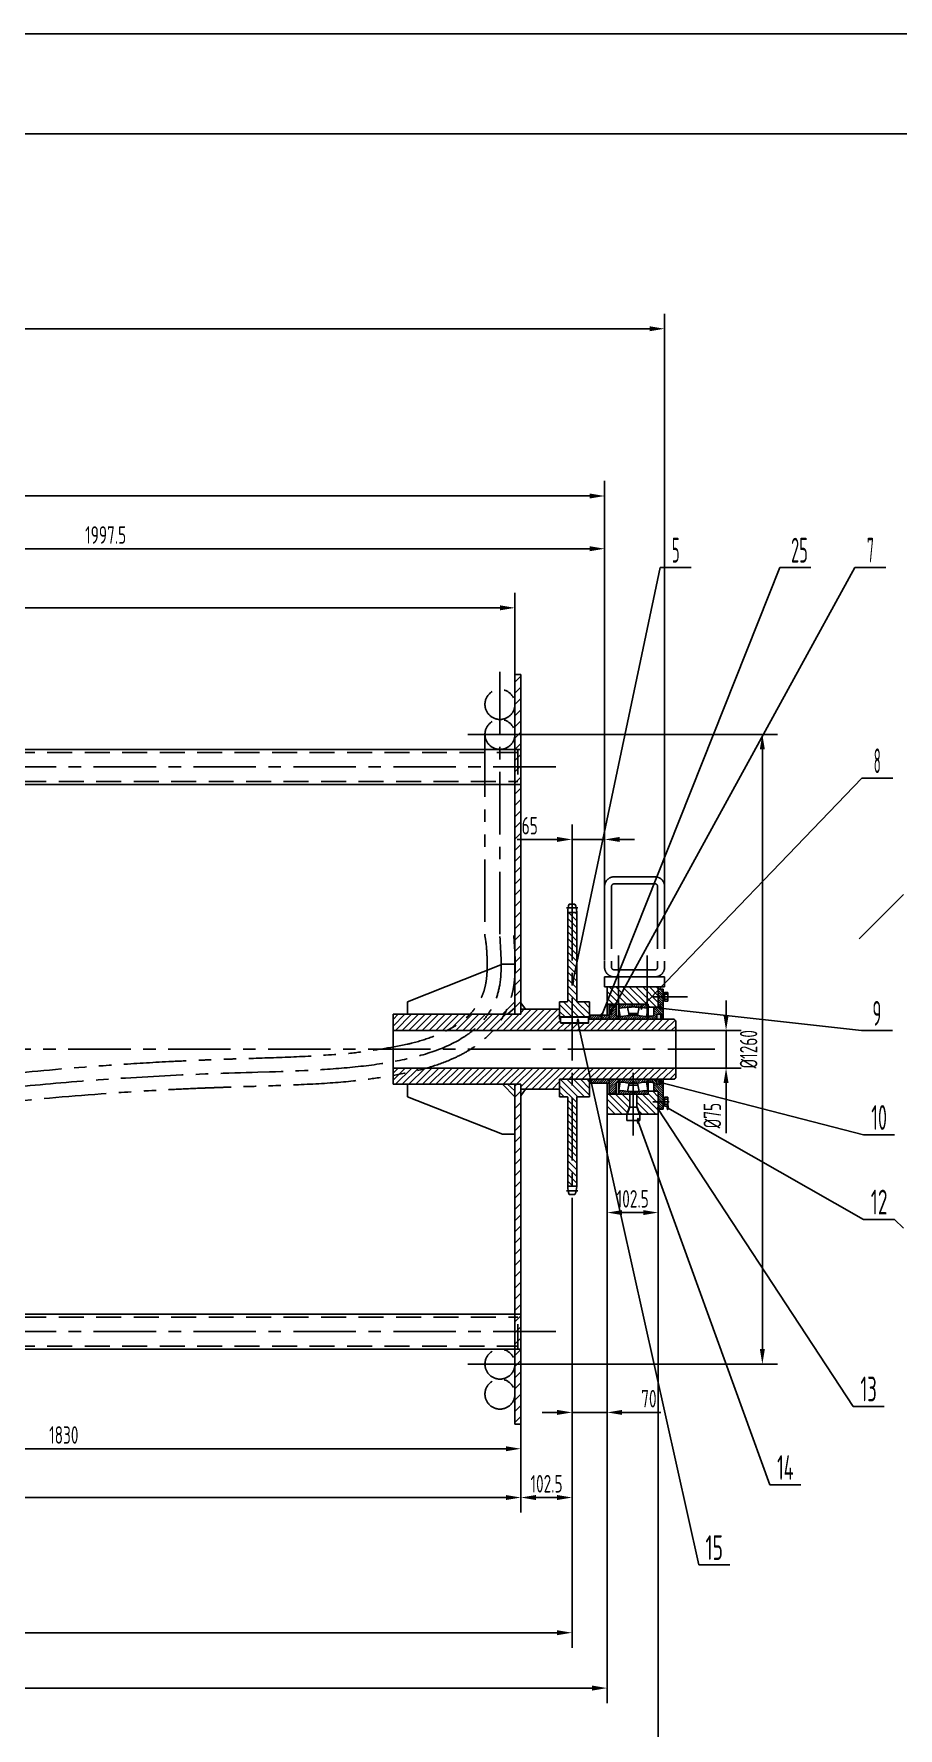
# Model space of a CAD drawing. Header units: millimetres. Extents: x 0 to 8410, y -1 to 5940.
# Drawn here: x 4812 to 6542, y 2550 to 5940 of the extents above; entities that cross this region are included whole.
import ezdxf
from ezdxf.enums import TextEntityAlignment as Align

# ---------------------------------------------------------------- set-up
doc = ezdxf.new("R2010")
doc.units = ezdxf.units.MM
doc.header["$LTSCALE"] = 100
for name, pattern in [('F', [0.75, 0.5, -0.25]), ('G', [2, 1.25, -0.25, 0.25, -0.25]), ('K', [2.5, 1.25, -0.25, 0.25, -0.25, 0.25, -0.25])]:
    doc.linetypes.add(name, pattern=pattern)
for name, color, linetype in [('01', 7, 'Continuous'), ('02', 1, 'Continuous'), ('04', 2, 'F'), ('05', 4, 'G'), ('07', 6, 'K'), ('08', 1, 'Continuous'), ('11', 3, 'Continuous'), ('L1GEA', 7, 'Continuous')]:
    doc.layers.add(name, color=color, linetype=linetype)
doc.styles.get("Standard").update_dxf_attribs({"font": 'isocp', "width": 0.707, "bigfont": 'intecad.shx'})
doc.dimstyles.new('INTE', dxfattribs={"dimscale": 10, "dimtxt": 3.5, "dimasz": 3, "dimexe": 3, "dimexo": 0, "dimgap": 1, "dimtad": 1, "dimdec": 1, "dimdsep": 46, "dimtxsty": 'Standard', "dimcen": 0, "dimclrd": 1, "dimclre": 1, "dimclrt": 3, "dimaunit": 1, "dimadec": 0, "dimazin": 0, "dimtfac": 1, "dimtdec": 1, "dimtmove": 0, "dimatfit": 0, "dimfxl": 3, "dimarcsym": 0})

# ---------------------------------------------------------------- blocks, each defined once
blk = doc.blocks.new('*D23')
at = {"layer": '08', "color": 1, "lineweight": -2}
for p, q in [((2126.6, 3158.4), (2126.6, 2981.5)), ((5786.6, 3158.4), (5786.6, 2981.5)), ((2156.6, 3011.5), (5756.6, 3011.5))]:
    blk.add_line(p, q, dxfattribs=at)
at = {"layer": '08', "color": 1}
for points in [[(2156.6, 3016.5), (2156.6, 3006.5), (2126.6, 3011.5)], [(5756.6, 3016.5), (5756.6, 3006.5), (5786.6, 3011.5)]]:
    blk.add_solid(points, dxfattribs=at)
at = {"layer": 'Defpoints', "color": 0}
for p in [(2126.6, 3158.4), (5786.6, 3158.4), (5786.6, 3011.5)]:
    blk.add_point(p, dxfattribs=at)
at = {"layer": '08', "color": 3, "insert": (3956.6, 3039), "char_height": 35, "attachment_point": 5}
blk.add_mtext('3660', dxfattribs=at)
blk = doc.blocks.new('*D35')
at = {"layer": '08', "color": 1, "lineweight": -2}
for p, q in [((3956.6, 3178.7), (3956.6, 3079.1)), ((3986.6, 3109.1), (5756.6, 3109.1)), ((5786.6, 3117.1), (5786.6, 3079.1))]:
    blk.add_line(p, q, dxfattribs=at)
at = {"layer": '08', "color": 1}
for points in [[(3986.6, 3114.1), (3986.6, 3104.1), (3956.6, 3109.1)], [(5756.6, 3114.1), (5756.6, 3104.1), (5786.6, 3109.1)]]:
    blk.add_solid(points, dxfattribs=at)
at = {"layer": 'Defpoints', "color": 0}
for p in [(3956.6, 3178.7), (5786.6, 3117.1), (5786.6, 3109.1)]:
    blk.add_point(p, dxfattribs=at)
at = {"layer": '08', "color": 3, "insert": (4871.6, 3136.6), "char_height": 35, "attachment_point": 5}
blk.add_mtext('1830', dxfattribs=at)
blk = doc.blocks.new('*D36')
at = {"layer": '08', "color": 1, "lineweight": -2}
for p, q in [((5889.1, 3579.8), (5889.1, 2711)), ((2077.7, 3228.1), (2077.7, 2711)), ((2107.7, 2741), (5859.1, 2741))]:
    blk.add_line(p, q, dxfattribs=at)
at = {"layer": '08', "color": 1}
for points in [[(2107.7, 2746), (2107.7, 2736), (2077.7, 2741)], [(5859.1, 2746), (5859.1, 2736), (5889.1, 2741)]]:
    blk.add_solid(points, dxfattribs=at)
at = {"layer": 'Defpoints', "color": 0}
for p in [(5889.1, 3579.8), (2077.7, 3228.1), (5889.1, 2741)]:
    blk.add_point(p, dxfattribs=at)
at = {"layer": '08', "color": 3, "insert": (3983.4, 2768.5), "char_height": 35, "attachment_point": 5}
blk.add_mtext('3811.5', dxfattribs=at)
blk = doc.blocks.new('*D37')
at = {"layer": '08', "color": 1, "lineweight": -2}
for p, q in [((5889.1, 3145.4), (5889.1, 2981.5)), ((5786.6, 3085.8), (5786.6, 2981.5)), ((5816.6, 3011.5), (5859.1, 3011.5))]:
    blk.add_line(p, q, dxfattribs=at)
at = {"layer": '08', "color": 1}
for points in [[(5816.6, 3016.5), (5816.6, 3006.5), (5786.6, 3011.5)], [(5859.1, 3016.5), (5859.1, 3006.5), (5889.1, 3011.5)]]:
    blk.add_solid(points, dxfattribs=at)
at = {"layer": 'Defpoints', "color": 0}
for p in [(5889.1, 3145.4), (5786.6, 3085.8), (5889.1, 3011.5)]:
    blk.add_point(p, dxfattribs=at)
at = {"layer": '08', "color": 3, "insert": (5837.9, 3039), "char_height": 35, "attachment_point": 5}
blk.add_mtext('102.5', dxfattribs=at)
blk = doc.blocks.new('*D38')
at = {"layer": '08', "color": 1, "lineweight": -2}
for p, q in [((5959.1, 3778.4), (5959.1, 3151.8)), ((5889.1, 3579.8), (5889.1, 3151.8)), ((5859.1, 3181.8), (5829.1, 3181.8)), ((5889.1, 3181.8), (5959.1, 3181.8)), ((5989.1, 3181.8), (6066.4, 3181.8))]:
    blk.add_line(p, q, dxfattribs=at)
at = {"layer": '08', "color": 1}
for points in [[(5859.1, 3186.8), (5859.1, 3176.8), (5889.1, 3181.8)], [(5989.1, 3186.8), (5989.1, 3176.8), (5959.1, 3181.8)]]:
    blk.add_solid(points, dxfattribs=at)
at = {"layer": 'Defpoints', "color": 0}
for p in [(5959.1, 3778.4), (5889.1, 3579.8), (5959.1, 3181.8)]:
    blk.add_point(p, dxfattribs=at)
at = {"layer": '08', "color": 3, "insert": (6042.8, 3209.3), "char_height": 35, "attachment_point": 5}
blk.add_mtext('70', dxfattribs=at)
blk = doc.blocks.new('*D39')
at = {"layer": '08', "color": 1, "lineweight": -2}
for p, q in [((1954.1, 3778.4), (1954.1, 2600.2)), ((5959.1, 3540.3), (5959.1, 2600.2)), ((5929.1, 2630.2), (1984.1, 2630.2))]:
    blk.add_line(p, q, dxfattribs=at)
at = {"layer": '08', "color": 1}
for points in [[(1984.1, 2635.2), (1984.1, 2625.2), (1954.1, 2630.2)], [(5929.1, 2635.2), (5929.1, 2625.2), (5959.1, 2630.2)]]:
    blk.add_solid(points, dxfattribs=at)
at = {"layer": 'Defpoints', "color": 0}
for p in [(1954.1, 3778.4), (5959.1, 3540.3), (1954.1, 2630.2)]:
    blk.add_point(p, dxfattribs=at)
at = {"layer": '08', "color": 3, "insert": (3956.6, 2657.7), "char_height": 35, "attachment_point": 5}
blk.add_mtext('4005', dxfattribs=at)
blk = doc.blocks.new('*D40')
at = {"layer": '08', "color": 1, "lineweight": -2}
for p, q in [((3956.6, 4685.7), (3956.6, 4939.9)), ((5954.1, 4222), (5954.1, 4939.9)), ((5924.1, 4909.9), (3986.6, 4909.9))]:
    blk.add_line(p, q, dxfattribs=at)
at = {"layer": '08', "color": 1}
for points in [[(3986.6, 4914.9), (3986.6, 4904.9), (3956.6, 4909.9)], [(5924.1, 4914.9), (5924.1, 4904.9), (5954.1, 4909.9)]]:
    blk.add_solid(points, dxfattribs=at)
at = {"layer": 'Defpoints', "color": 0}
for p in [(3956.6, 4909.9), (3956.6, 4685.7), (5954.1, 4222)]:
    blk.add_point(p, dxfattribs=at)
at = {"layer": '08', "color": 3, "insert": (4955.4, 4937.4), "char_height": 35, "attachment_point": 5}
blk.add_mtext('1997.5', dxfattribs=at)
blk = doc.blocks.new('*D41')
at = {"layer": '08', "color": 1, "lineweight": -2}
for p, q in [((1959.1, 4218.4), (1959.1, 5045.4)), ((5954.1, 4349.4), (5954.1, 5045.4)), ((5924.1, 5015.4), (1989.1, 5015.4))]:
    blk.add_line(p, q, dxfattribs=at)
at = {"layer": '08', "color": 1}
for points in [[(1989.1, 5020.4), (1989.1, 5010.4), (1959.1, 5015.4)], [(5924.1, 5020.4), (5924.1, 5010.4), (5954.1, 5015.4)]]:
    blk.add_solid(points, dxfattribs=at)
at = {"layer": 'Defpoints', "color": 0}
for p in [(1959.1, 5015.4), (5954.1, 4349.4), (1959.1, 4218.4)]:
    blk.add_point(p, dxfattribs=at)
at = {"layer": '08', "color": 3, "insert": (3956.6, 5042.9), "char_height": 35, "attachment_point": 5}
blk.add_mtext('3995', dxfattribs=at)
blk = doc.blocks.new('*D42')
at = {"layer": '08', "color": 1, "lineweight": -2}
for p, q in [((6061.6, 3778.4), (6061.6, 3551.6)), ((5959.1, 3649.3), (5959.1, 3551.6)), ((5989.1, 3581.6), (6031.6, 3581.6))]:
    blk.add_line(p, q, dxfattribs=at)
at = {"layer": '08', "color": 1}
for points in [[(5989.1, 3586.6), (5989.1, 3576.6), (5959.1, 3581.6)], [(6031.6, 3586.6), (6031.6, 3576.6), (6061.6, 3581.6)]]:
    blk.add_solid(points, dxfattribs=at)
at = {"layer": 'Defpoints', "color": 0}
for p in [(6061.6, 3778.4), (5959.1, 3649.3), (6061.6, 3581.6)]:
    blk.add_point(p, dxfattribs=at)
at = {"layer": '08', "color": 3, "insert": (6010.4, 3609.1), "char_height": 35, "attachment_point": 5}
blk.add_mtext('102.5', dxfattribs=at)
blk = doc.blocks.new('*D43')
at = {"layer": '08', "color": 1, "lineweight": -2}
for p, q in [((1851.6, 3778.4), (1851.6, 2474)), ((6061.6, 3753.3), (6061.6, 2474)), ((6031.6, 2504), (1881.6, 2504))]:
    blk.add_line(p, q, dxfattribs=at)
at = {"layer": '08', "color": 1}
for points in [[(1881.6, 2509), (1881.6, 2499), (1851.6, 2504)], [(6031.6, 2509), (6031.6, 2499), (6061.6, 2504)]]:
    blk.add_solid(points, dxfattribs=at)
at = {"layer": 'Defpoints', "color": 0}
for p in [(1851.6, 3778.4), (6061.6, 3753.3), (1851.6, 2504)]:
    blk.add_point(p, dxfattribs=at)
at = {"layer": '08', "color": 3, "insert": (3956.6, 2531.5), "char_height": 35, "attachment_point": 5}
blk.add_mtext('4210', dxfattribs=at)
blk = doc.blocks.new('*D46')
at = {"layer": '08', "color": 1, "lineweight": -2}
for p, q in [((5680.7, 4538.4), (6299.9, 4538.4)), ((6269.9, 4508.4), (6269.9, 3308.4)), ((5680.7, 3278.4), (6299.9, 3278.4))]:
    blk.add_line(p, q, dxfattribs=at)
at = {"layer": '08', "color": 1}
for points in [[(6264.9, 4508.4), (6274.9, 4508.4), (6269.9, 4538.4)], [(6264.9, 3308.4), (6274.9, 3308.4), (6269.9, 3278.4)]]:
    blk.add_solid(points, dxfattribs=at)
at = {"layer": 'Defpoints', "color": 0}
for p in [(5680.7, 4538.4), (5680.7, 3278.4), (6269.9, 3278.4)]:
    blk.add_point(p, dxfattribs=at)
at = {"layer": '08', "color": 3, "insert": (6242.4, 3908.4), "char_height": 35, "attachment_point": 5, "rotation": 90}
blk.add_mtext('%%c1260', dxfattribs=at)
blk = doc.blocks.new('*D47')
at = {"layer": '08', "color": 1, "lineweight": -2}
for p, q in [((6197.3, 3975.9), (6197.3, 4005.9)), ((6096.6, 3945.9), (6227.3, 3945.9)), ((6197.3, 3945.9), (6197.3, 3870.9)), ((6096.6, 3870.9), (6227.3, 3870.9)), ((6197.3, 3840.9), (6197.3, 3740.4))]:
    blk.add_line(p, q, dxfattribs=at)
at = {"layer": '08', "color": 1}
for points in [[(6192.3, 3975.9), (6202.3, 3975.9), (6197.3, 3945.9)], [(6192.3, 3840.9), (6202.3, 3840.9), (6197.3, 3870.9)]]:
    blk.add_solid(points, dxfattribs=at)
at = {"layer": 'Defpoints', "color": 0}
for p in [(6096.6, 3945.9), (6096.6, 3870.9), (6197.3, 3870.9)]:
    blk.add_point(p, dxfattribs=at)
at = {"layer": '08', "color": 3, "insert": (6169.8, 3775.6), "char_height": 35, "attachment_point": 5, "rotation": 90}
blk.add_mtext('%%c75', dxfattribs=at)
blk = doc.blocks.new('*D71')
at = {"layer": '08', "color": 1, "lineweight": -2}
for p, q in [((1839.1, 4234.4), (1839.1, 5380)), ((6074.1, 4234.4), (6074.1, 5380)), ((1869.1, 5350), (6044.1, 5350))]:
    blk.add_line(p, q, dxfattribs=at)
at = {"layer": '08', "color": 1}
for points in [[(1869.1, 5355), (1869.1, 5345), (1839.1, 5350)], [(6044.1, 5355), (6044.1, 5345), (6074.1, 5350)]]:
    blk.add_solid(points, dxfattribs=at)
at = {"layer": 'Defpoints', "color": 0}
for p in [(6074.1, 5350), (1839.1, 4234.4), (6074.1, 4234.4)]:
    blk.add_point(p, dxfattribs=at)
at = {"layer": '08', "color": 3, "insert": (3956.6, 5377.5), "char_height": 35, "attachment_point": 5}
blk.add_mtext('4235', dxfattribs=at)
blk = doc.blocks.new('*D73')
at = {"layer": '08', "color": 1, "lineweight": -2}
for p, q in [((5889.1, 4086), (5889.1, 4358.2)), ((5954.1, 4086), (5954.1, 4358.2)), ((5859.1, 4328.2), (5779.4, 4328.2)), ((5954.1, 4328.2), (5889.1, 4328.2)), ((5984.1, 4328.2), (6014.1, 4328.2))]:
    blk.add_line(p, q, dxfattribs=at)
at = {"layer": '08', "color": 1}
for points in [[(5859.1, 4333.2), (5859.1, 4323.2), (5889.1, 4328.2)], [(5984.1, 4333.2), (5984.1, 4323.2), (5954.1, 4328.2)]]:
    blk.add_solid(points, dxfattribs=at)
at = {"layer": 'Defpoints', "color": 0}
for p in [(5889.1, 4328.2), (5889.1, 4086), (5954.1, 4086)]:
    blk.add_point(p, dxfattribs=at)
at = {"layer": '08', "color": 3, "insert": (5804.3, 4355.7), "char_height": 35, "attachment_point": 5}
blk.add_mtext('65', dxfattribs=at)
blk = doc.blocks.new('*U87')
at = {"layer": '01'}
blk.add_lwpolyline([(821, 574), (20, 574)], dxfattribs=at)
at = {"layer": '02'}
blk.add_lwpolyline([(841, 594), (0, 594)], dxfattribs=at)
blk = doc.blocks.new('*D115')
at = {"layer": '08', "color": 1, "lineweight": -2}
for p, q in [((2138.6, 4562.7), (2138.6, 4821.6)), ((5774.6, 4658.4), (5774.6, 4821.6)), ((2168.6, 4791.6), (5744.6, 4791.6))]:
    blk.add_line(p, q, dxfattribs=at)
at = {"layer": '08', "color": 1}
for points in [[(2168.6, 4796.6), (2168.6, 4786.6), (2138.6, 4791.6)], [(5744.6, 4796.6), (5744.6, 4786.6), (5774.6, 4791.6)]]:
    blk.add_solid(points, dxfattribs=at)
at = {"layer": 'Defpoints', "color": 0}
for p in [(5774.6, 4791.6), (5774.6, 4658.4), (2138.6, 4562.7)]:
    blk.add_point(p, dxfattribs=at)
at = {"layer": '08', "color": 3, "insert": (3956.6, 4819.1), "char_height": 35, "attachment_point": 5}
blk.add_mtext('3636', dxfattribs=at)

msp = doc.modelspace()

# ---------------------------------------------------------------- hatches: boundary and pattern name
at = {"layer": '02', "linetype": 'Continuous'}
h = msp.add_hatch(dxfattribs=at)
h.set_pattern_fill('LINE', color=1, scale=5, angle=135, style=0)
h.set_pattern_definition([(45, (8786.003, -315.585), (11.22532, -11.22532), [])])
h.paths.add_polyline_path([(5786.639, 3978.371), (5774.639, 3978.371), (5774.639, 4473.369), (5786.639, 4473.369)])
h.paths.add_polyline_path([(5786.639, 4473.369), (5774.639, 4473.369), (5774.639, 4658.369), (5786.639, 4658.369)])
h.paths.add_polyline_path([(5774.639, 3838.366), (5786.639, 3838.366), (5786.639, 3343.369), (5774.639, 3343.369)])
h.paths.add_polyline_path([(5774.639, 3343.369), (5786.639, 3343.369), (5786.639, 3158.369), (5774.639, 3158.369)])
h.paths.add_polyline_path([(5792.492, 4279.994), (5783.011, 4279.994), (5783.011, 4292.302), (5792.492, 4292.302)], flags=9)
h = msp.add_hatch(dxfattribs=at)
h.set_pattern_fill('LINE', color=1, scale=3, angle=135, style=0)
h.set_pattern_definition([(135, (-12, 0), (-6.735192, -6.735192), [])])
h.paths.add_polyline_path([(5889.139, 4182.275), (5880.296, 4182.275), (5880.296, 4004.371, -0.41421356), (5879.296, 4003.371), (5864.141, 4003.371), (5864.141, 3973.269), (5889.139, 3973.269)])
h.paths.add_polyline_path([(5919.655, 3973.269), (5924.141, 3984.065), (5924.141, 4003.371), (5899.251, 4003.371, -0.41421356), (5898.251, 4004.371), (5898.251, 4182.275), (5889.139, 4182.275), (5889.139, 3973.269)])
h.paths.add_polyline_path([(5889.139, 3634.463), (5898.251, 3634.463), (5898.251, 3812.35, -0.41421356), (5899.267, 3813.366), (5924.141, 3813.366), (5924.141, 3848.366), (5889.139, 3848.366)])
h.paths.add_polyline_path([(5864.141, 3813.366), (5879.28, 3813.366, -0.41421356), (5880.296, 3812.35), (5880.296, 3634.463), (5889.139, 3634.463), (5889.139, 3848.366), (5864.141, 3848.366)])
h.paths.add_polyline_path([(5886.234, 4037.376), (5895.716, 4037.376), (5895.716, 4049.684), (5886.234, 4049.684)], flags=9)
h.paths.add_polyline_path([(5926.767, 3967.572), (5936.249, 3967.572), (5936.249, 3979.88), (5926.767, 3979.88)], flags=9)
h = msp.add_hatch(dxfattribs=at)
h.set_pattern_fill('LINE', color=1, scale=3, angle=45, style=0)
h.set_pattern_definition([(135, (7470.699, 181.8235), (6.735192, 6.735192), [])])
h.paths.add_polyline_path([(6041.642, 3824.369), (6061.642, 3824.369), (6061.642, 3778.369), (6041.642, 3778.369)])
h.paths.add_polyline_path([(6041.642, 3778.369), (6024.667, 3778.369), (6019.548, 3792.369), (6018.642, 3792.369), (6018.642, 3818.369), (6041.642, 3818.369)])
h.paths.add_polyline_path([(6004.642, 3792.369), (6003.735, 3792.369), (5998.616, 3778.369), (5981.642, 3778.369), (5981.642, 3818.369), (6004.642, 3818.369)])
h.paths.add_polyline_path([(5959.139, 3818.369), (5981.642, 3818.369), (5981.642, 3778.369), (5959.139, 3778.369)])
h.paths.add_polyline_path([(5981.642, 3998.369), (5959.139, 3998.369), (5959.139, 4033.369), (5981.642, 4033.369)])
h.paths.add_polyline_path([(6011.642, 3998.369), (5981.642, 3998.369), (5981.642, 4033.369), (6011.642, 4033.369)])
h.paths.add_polyline_path([(6041.642, 3998.369), (6011.642, 3998.369), (6011.642, 4033.369), (6041.642, 4033.369)])
h.paths.add_polyline_path([(6041.642, 4033.369), (6061.642, 4033.369), (6061.642, 3992.369), (6041.642, 3992.369)])
h = msp.add_hatch(dxfattribs=at)
h.set_pattern_fill('LINE', color=1, angle=45, style=0)
h.set_pattern_definition([(135, (7933.2774, 9e-11), (2.245064, 2.245064), [])])
h.paths.add_polyline_path([(6061.642, 3991.869), (6061.642, 4013.371), (6071.642, 4013.371), (6071.642, 3968.621), (6067.611, 3968.621), (6066.414, 3978.369), (6058.414, 3978.369), (6057.217, 3968.621), (6041.642, 3968.621), (6041.642, 3974.371), (6049.642, 3974.371, 0.41421356), (6052.642, 3977.371), (6052.642, 3991.869)])
h.paths.add_polyline_path([(6071.642, 4013.371), (6061.642, 4013.371), (6061.642, 4028.371), (6071.642, 4028.371)])
h.paths.add_polyline_path([(6066.414, 3838.369), (6067.611, 3848.116), (6071.642, 3848.116), (6071.642, 3803.366), (6061.642, 3803.366), (6061.642, 3824.869), (6052.642, 3824.869), (6052.642, 3839.366, 0.41421356), (6049.642, 3842.366), (6041.642, 3842.366), (6041.642, 3848.116), (6057.217, 3848.116), (6058.414, 3838.369)])
h.paths.add_polyline_path([(6071.642, 3803.366), (6071.642, 3788.366), (6061.642, 3788.366), (6061.642, 3803.366)])
h = msp.add_hatch(dxfattribs=at)
h.set_pattern_fill('LINE', color=1, scale=3, angle=45, style=0)
edge = h.paths.add_edge_path()
edge.add_line((5866.141, 3968.371), (5864.141, 3968.371))
edge.add_line((5864.141, 3968.371), (5864.141, 3988.371))
edge.add_line((5864.141, 3988.371), (5786.639, 3988.371))
edge.add_line((5786.639, 3988.371), (5786.639, 3978.371))
edge.add_line((5786.639, 3978.371), (5753.474, 3978.371))
edge.add_spline(control_points=[(5753.474, 3978.371), (5752.521, 3976.604), (5751.539, 3974.857), (5745.924, 3965.278), (5740.72, 3957.87), (5733.589, 3949.208), (5732.15, 3947.526), (5730.681, 3945.871)], knot_values=[153.57208749, 153.57208749, 153.57208749, 153.57208749, 159.66160623, 159.66160623, 187.38640803, 187.38640803, 194.20480596, 194.20480596, 194.20480596, 194.20480596], degree=3, periodic=0)
edge.add_line((5730.681, 3945.871), (5889.139, 3945.871))
edge.add_line((5889.139, 3945.871), (5889.139, 3960.869))
edge.add_line((5889.139, 3960.869), (5866.641, 3960.869))
edge.add_arc((5866.641, 3961.369), 0.5, 180, 270, ccw=False)
edge.add_line((5866.141, 3961.369), (5866.141, 3968.371))
h.paths.add_polyline_path([(6096.642, 3965.371), (6093.642, 3968.371), (5922.141, 3968.371), (5922.141, 3961.369, -0.41421356), (5921.641, 3960.869), (5901.125, 3960.869), (5904.465, 3945.871), (6096.642, 3945.871)])
h.paths.add_polyline_path([(6096.642, 3870.866), (5921.169, 3870.866), (5926.18, 3848.366), (5976.642, 3848.366), (6093.642, 3848.366), (6096.642, 3851.366)])
h.paths.add_polyline_path([(5921.169, 3870.866), (5889.139, 3870.866), (5889.139, 3848.366), (5926.18, 3848.366)])
h.paths.add_polyline_path([(5901.125, 3960.869), (5889.139, 3960.869), (5889.139, 3945.871), (5904.465, 3945.871)])
edge = h.paths.add_edge_path()
edge.add_line((5889.139, 3870.866), (5598.63, 3870.866))
edge.add_spline(control_points=[(5598.63, 3870.866), (5584.841, 3866.848), (5570.411, 3863.332), (5545.918, 3858.73), (5538.214, 3857.326), (5530.639, 3856.011)], knot_values=[345.39926054, 345.39926054, 345.39926054, 345.39926054, 384.65624167, 384.65624167, 403.67322984, 403.67322984, 403.67322984, 403.67322984], degree=3, periodic=0)
edge.add_line((5530.639, 3856.011), (5530.639, 3838.366))
edge.add_line((5530.639, 3838.366), (5786.639, 3838.366))
edge.add_line((5786.639, 3838.366), (5786.639, 3828.366))
edge.add_line((5786.639, 3828.366), (5864.141, 3828.366))
edge.add_line((5864.141, 3828.366), (5864.141, 3848.366))
edge.add_line((5864.141, 3848.366), (5889.139, 3848.366))
edge.add_line((5889.139, 3848.366), (5889.139, 3870.866))
edge = h.paths.add_edge_path(flags=17)
edge.add_spline(control_points=[(5530.639, 3856.011), (5538.214, 3857.326), (5545.918, 3858.73), (5570.411, 3863.332), (5584.841, 3866.848), (5598.63, 3870.866)], knot_values=[345.39926054, 345.39926054, 345.39926054, 345.39926054, 364.41624871, 364.41624871, 403.67322984, 403.67322984, 403.67322984, 403.67322984], degree=3, periodic=0)
edge.add_line((5598.63, 3870.866), (5530.639, 3870.866))
edge.add_line((5530.639, 3870.866), (5530.639, 3856.011))
edge = h.paths.add_edge_path()
edge.add_spline(control_points=[(5638.34, 3945.871), (5643.088, 3948.267), (5647.632, 3950.756), (5658.184, 3957.049), (5663.966, 3960.95), (5674.636, 3969.136), (5679.524, 3973.419), (5684.126, 3978.059), (5684.28, 3978.215), (5684.433, 3978.371)], knot_values=[203.67138715, 203.67138715, 203.67138715, 203.67138715, 222.98548958, 222.98548958, 250.71225696, 250.71225696, 278.43902434, 278.43902434, 279.40263932, 279.40263932, 279.40263932, 279.40263932], degree=3, periodic=0)
edge.add_line((5684.433, 3978.371), (5530.639, 3978.371))
edge.add_line((5530.639, 3978.371), (5530.639, 3945.871))
edge.add_line((5530.639, 3945.871), (5638.34, 3945.871))
edge = h.paths.add_edge_path()
edge.add_spline(control_points=[(5690.503, 3945.871), (5702.299, 3955.489), (5712.476, 3966.272), (5720.803, 3978.371)], knot_values=[172.54322711, 172.54322711, 172.54322711, 172.54322711, 226.47271153, 226.47271153, 226.47271153, 226.47271153], degree=3, periodic=0)
edge.add_line((5720.803, 3978.371), (5684.433, 3978.371))
edge.add_spline(control_points=[(5684.433, 3978.371), (5684.28, 3978.215), (5684.126, 3978.059), (5679.524, 3973.419), (5674.636, 3969.136), (5663.966, 3960.95), (5658.184, 3957.049), (5647.632, 3950.756), (5643.088, 3948.267), (5638.34, 3945.871)], knot_values=[203.67138715, 203.67138715, 203.67138715, 203.67138715, 204.63500213, 204.63500213, 232.36176951, 232.36176951, 260.08853689, 260.08853689, 279.40263932, 279.40263932, 279.40263932, 279.40263932], degree=3, periodic=0)
edge.add_line((5638.34, 3945.871), (5690.503, 3945.871))
edge = h.paths.add_edge_path()
edge.add_spline(control_points=[(5730.681, 3945.871), (5732.15, 3947.526), (5733.589, 3949.208), (5740.72, 3957.87), (5745.924, 3965.278), (5751.539, 3974.857), (5752.521, 3976.604), (5753.474, 3978.371)], knot_values=[153.57208749, 153.57208749, 153.57208749, 153.57208749, 160.39048542, 160.39048542, 188.11528723, 188.11528723, 194.20480596, 194.20480596, 194.20480596, 194.20480596], degree=3, periodic=0)
edge.add_line((5753.474, 3978.371), (5720.803, 3978.371))
edge.add_spline(control_points=[(5720.803, 3978.371), (5712.476, 3966.272), (5702.299, 3955.489), (5690.503, 3945.871)], knot_values=[172.54322711, 172.54322711, 172.54322711, 172.54322711, 226.47271153, 226.47271153, 226.47271153, 226.47271153], degree=3, periodic=0)
edge.add_line((5690.503, 3945.871), (5730.681, 3945.871))
h.paths.add_polyline_path([(5896.294, 3956.983), (5905.776, 3956.983), (5905.776, 3969.29), (5896.294, 3969.29)], flags=9)
h = msp.add_hatch(dxfattribs=at)
h.set_pattern_fill('LINE', color=1, angle=45, style=0)
h.paths.add_polyline_path([(5924.141, 3976.371), (5924.141, 3968.371), (5963.139, 3968.371), (5963.139, 3976.371)])
h.paths.add_polyline_path([(5926.18, 3848.366), (5927.962, 3840.366), (5963.139, 3840.366), (5963.139, 3848.366)])
h = msp.add_hatch(dxfattribs=at)
h.set_pattern_fill('LINE', color=1, angle=45, style=0)
h.set_pattern_definition([(45, (20, 0), (-2.245064, 2.245064), [])])
h.paths.add_polyline_path([(5977.139, 3840.366, -0.41421356), (5979.139, 3842.366), (5981.642, 3842.366), (5981.642, 3848.366), (5976.642, 3848.366), (5963.139, 3848.366), (5963.139, 3818.869), (5965.139, 3818.869), (5965.139, 3820.869), (5967.139, 3820.869), (5967.139, 3818.869), (5969.139, 3818.869), (5969.139, 3820.869), (5971.139, 3820.869), (5971.139, 3818.869), (5973.139, 3818.869), (5973.139, 3820.869), (5975.139, 3820.869), (5975.139, 3818.869), (5977.139, 3818.869)])
h.paths.add_polyline_path([(5977.139, 3976.371), (5977.139, 3997.869), (5975.898, 3997.869), (5975.139, 3996.484), (5975.139, 3995.869), (5973.139, 3995.869), (5973.139, 3997.869), (5971.139, 3997.869), (5971.139, 3995.869), (5969.139, 3995.869), (5969.139, 3997.869), (5967.139, 3997.869), (5967.139, 3995.869), (5965.139, 3995.869), (5965.139, 3997.869), (5963.139, 3997.869), (5963.139, 3968.371), (5981.642, 3968.371), (5981.642, 3974.371), (5979.139, 3974.371, -0.41421356)])
h.paths.add_polyline_path([(5962.476, 3975.788), (5971.958, 3975.788), (5971.958, 3988.095), (5962.476, 3988.095)], flags=9)
h = msp.add_hatch(dxfattribs=at)
h.set_pattern_fill('LINE', color=1, angle=135, style=0)
h.set_pattern_definition([(45, (25275.021, 4303.9533), (2.24506403, -2.24506403), [])])
h.paths.add_polyline_path([(6011.642, 3968.371), (6011.642, 3976.514), (6020.23, 3976.514, 0.06326451), (6041.642, 3973.798), (6041.642, 3968.371)])
h.paths.add_polyline_path([(5981.642, 3968.371), (5981.642, 3973.798, 0.06326451), (6003.053, 3976.514), (6011.642, 3976.514), (6011.642, 3968.371)])
h.paths.add_polyline_path([(5981.642, 3989.969), (5981.642, 3998.369), (6009.642, 3998.369), (6009.642, 3992.956, 0.04727364)])
h.paths.add_polyline_path([(6013.641, 3992.956), (6013.641, 3998.369), (6041.642, 3998.369), (6041.642, 3989.969, 0.04727364)])
h.paths.add_polyline_path([(6041.642, 3848.366), (6041.642, 3842.939, 0.06326451), (6020.23, 3840.223), (6011.642, 3840.223), (6011.642, 3848.366)])
h.paths.add_polyline_path([(6003.053, 3840.223, 0.06326451), (5981.642, 3842.939), (5981.642, 3848.366), (6011.642, 3848.366), (6011.642, 3840.223)])
h.paths.add_polyline_path([(5981.642, 3818.369), (5981.642, 3826.769, 0.04727364), (6009.642, 3823.781), (6009.642, 3818.369)])
h.paths.add_polyline_path([(6041.642, 3826.769), (6041.642, 3818.369), (6013.641, 3818.369), (6013.641, 3823.781, 0.04727364)])
h = msp.add_hatch(dxfattribs=at)
h.set_pattern_fill('ANGLE', color=1, scale=0.2, style=0)
h.set_pattern_definition([(180, (25274.021, 4303.9533), (-3e-14, 1.397), [1.016, -0.381]), (90, (25274.021, 4303.9533), (1.397, 3e-14), [1.016, -0.381])])
h.paths.add_polyline_path([(6058.414, 3978.369), (6066.414, 3978.369), (6066.414, 3968.621), (6058.414, 3968.621)])
h.paths.add_polyline_path([(6066.414, 3838.369), (6058.414, 3838.369), (6058.414, 3848.116), (6066.414, 3848.116)])

# ---------------------------------------------------------------- linework, layer by layer
for p, q in [((5898.251, 4182.275), (5880.296, 4182.275)), ((5898.251, 3634.463), (5880.296, 3634.463))]:
    msp.add_line(p, q)
for centre, start, end in [((5918.391, 4183.686), 156.359874, 180.898204), ((5860.151, 4183.094), 359.99205, 24.615574), ((5918.391, 3633.052), 179.101796, 203.640126), ((5860.151, 3633.644), 335.384426, 0.00795)]:
    msp.add_arc(centre, 38.1, start, end)
at = {"layer": '01'}
for p, q in [((5786.639, 4658.369), (5774.639, 4658.369)), ((5774.639, 4658.369), (5774.639, 3978.371)), ((2138.639, 4508.369), (5774.639, 4508.369)), ((3961.639, 4438.369), (5774.639, 4438.369)), ((5880.296, 4183.089), (5880.296, 4004.371)), ((5898.251, 4183.089), (5898.251, 4004.371)), ((5559.639, 4003.371), (5749.639, 4078.371)), ((5774.639, 4078.371), (5749.639, 4078.371)), ((5559.639, 3978.371), (5559.639, 4003.371)), ((5749.639, 3978.371), (5774.639, 4003.371)), ((5786.639, 4001.201), (5795.63, 3988.371)), ((5864.141, 4003.371), (5879.296, 4003.371)), ((5899.251, 4003.371), (5924.141, 4003.371)), ((5924.141, 3968.371), (5924.141, 4003.371)), ((5530.639, 3978.371), (5530.639, 3838.366)), ((5530.639, 3978.371), (5786.639, 3978.371)), ((5774.639, 3991.201), (5759.604, 3978.371)), ((5786.639, 3988.371), (5864.141, 3988.371)), ((5864.141, 3973.269), (5924.141, 3973.269)), ((5864.141, 3968.371), (5866.141, 3968.371)), ((5866.141, 3972.524), (5866.781, 3973.269)), ((5866.141, 3972.524), (5866.141, 3961.369)), ((5922.141, 3972.524), (5866.141, 3972.524)), ((5922.141, 3972.524), (5921.436, 3973.269)), ((5922.141, 3972.524), (5922.141, 3961.369)), ((5922.141, 3968.371), (6093.642, 3968.371)), ((5963.139, 3976.371), (5924.141, 3976.371)), ((6061.642, 3992.369), (6041.642, 3992.369)), ((6041.642, 3974.371), (6049.642, 3974.371)), ((6093.642, 3968.371), (6096.642, 3965.371)), ((5530.639, 3945.871), (6096.642, 3945.871)), ((5866.641, 3960.869), (5866.141, 3961.369)), ((5922.141, 3961.369), (5866.141, 3961.369)), ((5866.641, 3960.869), (5921.641, 3960.869)), ((5922.141, 3961.369), (5921.641, 3960.869)), ((6096.642, 3965.371), (6096.642, 3851.366)), ((5530.639, 3870.866), (6096.642, 3870.866)), ((5976.645, 3870.866), (6040.642, 3870.866)), ((5530.639, 3838.366), (5786.639, 3838.366)), ((5559.639, 3838.366), (5559.639, 3813.366)), ((5749.639, 3838.366), (5774.639, 3813.366)), ((5774.639, 3825.537), (5759.604, 3838.366)), ((5774.639, 3838.366), (5774.639, 3158.369)), ((5786.639, 3838.366), (5786.639, 3158.369)), ((5864.141, 3848.366), (5976.642, 3848.366)), ((5864.141, 3848.366), (5864.141, 3838.366)), ((5924.141, 3848.366), (5924.141, 3813.366)), ((5924.141, 3840.366), (5963.139, 3840.366)), ((5976.642, 3848.366), (6093.642, 3848.366)), ((6041.642, 3842.366), (6049.642, 3842.366)), ((6096.642, 3851.366), (6093.642, 3848.366)), ((5559.639, 3813.366), (5749.639, 3738.366)), ((5786.639, 3815.537), (5795.63, 3828.366)), ((5786.639, 3828.366), (5864.141, 3828.366)), ((5864.141, 3813.366), (5879.28, 3813.366)), ((5880.296, 3633.649), (5880.296, 3812.35)), ((5898.251, 3633.649), (5898.251, 3812.35)), ((5899.267, 3813.366), (5924.141, 3813.366)), ((6080.642, 3812.251), (6074.242, 3812.251)), ((6074.242, 3808.366), (6080.642, 3808.366)), ((6074.242, 3798.366), (6080.642, 3798.366)), ((6080.642, 3794.481), (6080.642, 3812.251)), ((6080.642, 3794.481), (6074.242, 3794.481)), ((5774.639, 3738.366), (5749.639, 3738.366)), ((3961.639, 3378.369), (5774.639, 3378.369)), ((2138.639, 3308.369), (5774.639, 3308.369)), ((5786.639, 3158.369), (5774.639, 3158.369)), ((5786.639, 3158.369), (5774.639, 3158.369))]:
    msp.add_line(p, q, dxfattribs=at)
at = {"layer": '01', "color": 7, "linetype": 'Continuous'}
for p, q in [((5786.639, 4658.369), (5786.639, 3978.371)), ((6061.642, 4033.369), (5959.139, 4033.369)), ((5959.139, 4033.369), (5959.139, 3976.371)), ((6083.707, 4013.371), (6050.693, 4013.371)), ((6061.642, 3991.869), (6061.642, 4033.369)), ((6061.642, 4028.371), (6071.642, 4028.371)), ((6071.642, 3968.371), (6071.642, 4028.371)), ((6074.242, 4021.071), (6071.642, 4021.071)), ((6074.242, 4005.671), (6071.642, 4005.671)), ((6080.642, 4022.256), (6074.242, 4022.256)), ((6074.242, 4004.486), (6074.242, 4022.256)), ((6074.242, 4018.371), (6080.642, 4018.371)), ((6074.242, 4008.371), (6080.642, 4008.371)), ((6080.642, 4004.486), (6074.242, 4004.486)), ((6080.642, 4022.256), (6080.642, 4004.486)), ((6041.642, 3998.369), (5959.139, 3998.369)), ((5963.139, 3997.869), (5963.139, 3968.371)), ((5965.139, 3997.869), (5963.139, 3997.869)), ((5965.139, 3997.869), (5965.139, 3995.869)), ((5967.139, 3995.869), (5965.139, 3995.869)), ((5967.139, 3997.869), (5967.139, 3995.869)), ((5969.139, 3997.869), (5967.139, 3997.869)), ((5969.139, 3997.869), (5969.139, 3995.869)), ((5971.139, 3995.869), (5969.139, 3995.869)), ((5971.139, 3997.869), (5971.139, 3995.869)), ((5973.139, 3997.869), (5971.139, 3997.869)), ((5973.139, 3997.869), (5973.139, 3995.869)), ((5975.139, 3995.869), (5973.139, 3995.869)), ((5975.139, 3997.869), (5975.139, 3995.869)), ((5977.139, 3997.869), (5975.139, 3997.869)), ((5977.139, 3997.869), (5977.139, 3976.371)), ((5979.139, 3974.371), (5981.642, 3974.371)), ((5981.642, 3968.371), (5981.642, 3998.369)), ((5982.537, 3990.148), (5985.403, 3973.908)), ((6000.224, 3992.547), (6003.053, 3976.514)), ((6002.391, 3980.264), (6020.892, 3980.264)), ((6020.23, 3976.514), (6003.053, 3976.514)), ((6009.642, 3992.956), (6009.642, 3998.369)), ((6013.641, 3992.956), (6013.641, 3998.369)), ((6023.06, 3992.547), (6020.23, 3976.514)), ((6040.746, 3990.148), (6037.88, 3973.908)), ((6041.642, 3968.371), (6041.642, 3998.369)), ((6041.642, 3968.621), (6071.642, 3968.621)), ((6052.642, 3977.371), (6052.642, 3991.869)), ((6061.642, 3991.869), (6052.642, 3991.869)), ((6058.414, 3978.369), (6057.217, 3968.621)), ((6066.414, 3978.369), (6058.414, 3978.369)), ((6058.414, 3978.369), (6058.414, 3968.621)), ((6066.414, 3978.369), (6066.414, 3968.621)), ((6066.414, 3978.369), (6067.611, 3968.621)), ((5959.139, 3778.369), (5959.139, 3840.366)), ((5963.139, 3818.869), (5963.139, 3848.366)), ((5977.139, 3818.869), (5977.139, 3840.366)), ((5979.139, 3842.366), (5981.642, 3842.366)), ((5981.642, 3848.366), (5981.642, 3818.369)), ((5982.537, 3826.589), (5985.403, 3842.83)), ((6000.224, 3824.19), (6003.053, 3840.223)), ((6002.391, 3836.473), (6020.892, 3836.473)), ((6020.23, 3840.223), (6003.053, 3840.223)), ((6023.06, 3824.19), (6020.23, 3840.223)), ((6040.746, 3826.589), (6037.88, 3842.83)), ((6041.642, 3848.366), (6041.642, 3818.369)), ((6041.642, 3848.116), (6071.642, 3848.116)), ((6041.642, 3842.366), (6049.642, 3842.366)), ((6052.642, 3839.366), (6052.642, 3824.869)), ((6058.414, 3838.369), (6057.217, 3848.116)), ((6058.414, 3838.369), (6058.414, 3848.116)), ((6066.414, 3838.369), (6058.414, 3838.369)), ((6066.414, 3838.369), (6066.414, 3848.116)), ((6066.414, 3838.369), (6067.611, 3848.116)), ((6071.642, 3848.366), (6071.642, 3788.366)), ((6041.642, 3818.369), (5959.139, 3818.369)), ((5965.139, 3818.869), (5963.139, 3818.869)), ((5965.139, 3818.869), (5965.139, 3820.869)), ((5967.139, 3820.869), (5965.139, 3820.869)), ((5967.139, 3818.869), (5967.139, 3820.869)), ((5969.139, 3818.869), (5967.139, 3818.869)), ((5969.139, 3818.869), (5969.139, 3820.869)), ((5971.139, 3820.869), (5969.139, 3820.869)), ((5971.139, 3818.869), (5971.139, 3820.869)), ((5973.139, 3818.869), (5971.139, 3818.869)), ((5973.139, 3818.869), (5973.139, 3820.869)), ((5975.139, 3820.869), (5973.139, 3820.869)), ((5975.139, 3818.869), (5975.139, 3820.869)), ((5977.139, 3818.869), (5975.139, 3818.869)), ((6004.642, 3818.369), (6004.642, 3792.369)), ((6009.642, 3823.781), (6009.642, 3818.369)), ((6013.641, 3823.781), (6013.641, 3818.369)), ((6018.642, 3818.369), (6018.642, 3792.369)), ((6061.642, 3824.369), (6041.642, 3824.369)), ((6061.642, 3824.869), (6052.642, 3824.869)), ((6061.642, 3824.869), (6061.642, 3778.369)), ((6074.242, 3811.066), (6071.642, 3811.066)), ((6074.242, 3812.251), (6074.242, 3794.481)), ((5959.139, 3778.369), (6061.642, 3778.369)), ((5998.616, 3778.369), (5998.616, 3766.011)), ((5998.616, 3766.011), (6011.642, 3766.011)), ((6004.642, 3792.369), (5999.425, 3778.369)), ((6019.548, 3792.369), (6003.735, 3792.369)), ((6024.667, 3766.011), (6011.642, 3766.011)), ((6018.642, 3792.369), (6023.858, 3778.369)), ((6024.667, 3778.369), (6024.667, 3766.011)), ((6061.642, 3788.366), (6071.642, 3788.366)), ((6074.242, 3795.666), (6071.642, 3795.666))]:
    msp.add_line(p, q, dxfattribs=at)
at = {"layer": '01'}
for centre, radius, start, end in [((5879.296, 4004.371), 1, 270, 0), ((5899.251, 4004.371), 1, 180, 270), ((6049.642, 3977.371), 3, 270, 0), ((5866.641, 3961.369), 0.5, 180, 270), ((5921.641, 3961.369), 0.5, 270, 0), ((6049.642, 3839.366), 3, 0, 90)]:
    msp.add_arc(centre, radius, start, end, dxfattribs=at)
at = {"layer": '01', "color": 7, "linetype": 'Continuous'}
for centre, radius, start, end in [((5979.139, 3976.371), 2, 180, 270), ((6011.407, 3843.715), 149.252, 89.909856, 101.503602), ((5981.656, 4059.428), 85.63, 269.990506, 284.470367), ((6011.876, 3843.715), 149.252, 78.496398, 90.090144), ((6041.627, 4059.428), 85.63, 255.529633, 270.009494), ((5979.139, 3840.366), 2, 90, 180), ((5981.656, 3757.31), 85.63, 75.529633, 90.009494), ((6041.627, 3757.31), 85.63, 89.990506, 104.470367), ((6011.407, 3973.022), 149.252, 258.496398, 270.090144), ((6011.876, 3973.022), 149.252, 269.909856, 281.503602)]:
    msp.add_arc(centre, radius, start, end, dxfattribs=at)
at = {"layer": '02'}
for p, q in [((5890.664, 4043.06), (6065.5, 4872.24)), ((5948.41, 3976.371), (6305.207, 4872.24)), ((5966.907, 3981.471), (6455.356, 4872.24)), ((6065.5, 4872.24), (6127.5, 4872.24)), ((6305.207, 4872.24), (6367.207, 4872.24)), ((6455.356, 4872.24), (6517.356, 4872.24)), ((6027.856, 3992.177), (6468.921, 4450.833)), ((6468.921, 4450.833), (6530.921, 4450.833)), ((6065.481, 3990.836), (6468.153, 3945.602)), ((5900.725, 3962.667), (6142.613, 2876.523)), ((6468.153, 3945.602), (6530.153, 3945.602)), ((6063.919, 3842.297), (6472.671, 3737.136)), ((6021.026, 3763.938), (6284.975, 3036.876)), ((6061.642, 3788.366), (6451.592, 3193.942)), ((6080.37, 3791.19), (6472.671, 3567.943)), ((6472.671, 3737.136), (6534.671, 3737.136)), ((6534.671, 3567.943), (6472.671, 3567.943)), ((6552.349, 3550.266), (6534.671, 3567.943)), ((6451.592, 3193.942), (6513.592, 3193.942)), ((6284.975, 3036.876), (6346.975, 3036.876)), ((6142.613, 2876.523), (6204.613, 2876.523))]:
    msp.add_line(p, q, dxfattribs=at)
at = {"layer": '02', "color": 1, "linetype": 'Continuous'}
for p, q in [((6003.735, 3792.369), (5998.616, 3778.369)), ((6019.548, 3792.369), (6024.667, 3778.369))]:
    msp.add_line(p, q, dxfattribs=at)
at = {"layer": '04', "color": 2, "linetype": 'F'}
for p, q in [((2138.639, 4502.369), (5774.639, 4502.369)), ((3961.639, 4444.369), (5774.639, 4444.369)), ((3961.639, 3372.369), (5774.639, 3372.369)), ((2138.639, 3314.369), (5774.639, 3314.369))]:
    msp.add_line(p, q, dxfattribs=at)
at = {"layer": '04'}
for p, q in [((5774.639, 4508.369), (5786.639, 4508.369)), ((5774.639, 4502.369), (5780.639, 4502.369)), ((5780.639, 4508.369), (5780.639, 4438.369)), ((5774.639, 4444.369), (5780.639, 4444.369)), ((5774.639, 4438.369), (5786.639, 4438.369)), ((5774.639, 3378.369), (5786.639, 3378.369)), ((5774.639, 3372.369), (5780.639, 3372.369)), ((5780.639, 3308.369), (5780.639, 3378.369)), ((5774.639, 3314.369), (5780.639, 3314.369)), ((5774.639, 3308.369), (5786.639, 3308.369))]:
    msp.add_line(p, q, dxfattribs=at)
at = {"layer": '05', "color": 4, "linetype": 'G'}
for p, q in [((5744.465, 4663.42), (5744.465, 4137.468)), ((5889.139, 4211.002), (5889.139, 3579.844)), ((5981.642, 4096.289), (5981.642, 3977.649)), ((6039.142, 4096.289), (6039.142, 3980.316)), ((6061.642, 4013.371), (6119.929, 4013.371)), ((6011.642, 3860.92), (6011.642, 3715.035))]:
    msp.add_line(p, q, dxfattribs=at)
at = {"layer": '05'}
for p, q in [((5856.333, 4473.369), (2007.436, 4473.369)), ((5900.71, 4191.499), (5877.748, 4191.499)), ((1680.617, 3908.369), (6174.911, 3908.369)), ((6083.707, 3803.366), (6050.693, 3803.366)), ((5900.71, 3625.239), (5877.748, 3625.239)), ((5856.333, 3343.369), (2007.436, 3343.369))]:
    msp.add_line(p, q, dxfattribs=at)
at = {"layer": '05', "color": 4, "linetype": 'G'}
for centre in [(5744.639, 4598.369), (5744.639, 4538.369), (5744.639, 3278.369), (5744.639, 3218.369)]:
    msp.add_circle(centre, 30, dxfattribs=at)
msp.add_spline([(5744.465, 4134.247), (5744.465, 4038.603), (5190.805, 3860.248), (3981.639, 3703.369)], degree=3, dxfattribs=at)
at = {"layer": '07'}
for p, q in [((6463.865, 4129.617), (7066.626, 4732.378)), ((5959.139, 4033.369), (5954.139, 4033.369)), ((6061.642, 4033.369), (6074.139, 4033.369))]:
    msp.add_line(p, q, dxfattribs=at)
at = {"layer": '07', "color": 6, "linetype": 'K'}
for p, q in [((5714.639, 4538.369), (5714.639, 4134.247)), ((6055.139, 4253.369), (5973.139, 4253.369)), ((6055.139, 4239.369), (5973.139, 4239.369)), ((5954.139, 4234.369), (5954.139, 4072.369)), ((5968.139, 4234.369), (5968.139, 4072.369)), ((6060.139, 4234.369), (6060.139, 4072.369)), ((6074.139, 4234.369), (6074.139, 4072.369)), ((6074.139, 4053.369), (5954.139, 4053.369)), ((5954.139, 4033.369), (5954.139, 4053.369)), ((6055.139, 4067.369), (5973.139, 4067.369)), ((6074.139, 4033.369), (6074.139, 4053.369))]:
    msp.add_line(p, q, dxfattribs=at)
for centre, radius, start, end in [((5973.139, 4234.369), 19, 90, 180), ((5973.139, 4234.369), 5, 90, 180), ((6055.139, 4234.369), 19, 0, 90), ((6055.139, 4234.369), 5, 0, 90), ((5973.139, 4072.369), 19, 180, 270), ((5973.139, 4072.369), 5, 180, 270), ((6055.139, 4072.369), 5, 270, 0), ((6055.139, 4072.369), 19, 270, 0)]:
    msp.add_arc(centre, radius, start, end, dxfattribs=at)
for points, knots in [([(5772.4, 4136.163), (5773.023, 4127.075), (5773.656, 4117.855), (5774.657, 4099.325), (5775.025, 4090.014), (5775.18, 4071.436), (5774.968, 4062.169), (5774.004, 4049.294), (5773.652, 4045.628), (5772.91, 4039.518), (5772.57, 4037.067), (5771.677, 4031.409), (5771.093, 4028.23), (5769.773, 4021.957), (5769.038, 4018.861), (5766.606, 4009.697), (5764.685, 4003.754), (5759.134, 3989.284), (5755.132, 3980.986), (5745.924, 3965.278), (5740.72, 3957.87), (5729.273, 3943.966), (5723.032, 3937.471), (5709.671, 3925.36), (5702.552, 3919.743), (5687.565, 3909.31), (5679.697, 3904.494), (5663.306, 3895.573), (5654.783, 3891.468), (5632.235, 3881.769), (5617.794, 3876.619), (5587.708, 3867.556), (5572.062, 3863.642), (5535.759, 3856.822), (5519.103, 3853.915), (5484.98, 3848.913), (5467.513, 3846.817), (5425.303, 3842.185), (5396.09, 3840.142), (5333.044, 3836.986), (5303.211, 3835.872), (5257.467, 3834.364), (5241.436, 3833.874), (5216.094, 3833.074), (5206.7, 3832.773), (5187.564, 3832.124), (5177.828, 3831.773), (5158.468, 3831.034), (5148.847, 3830.646), (5120.159, 3829.426), (5101.265, 3828.54), (5045.254, 3825.671), (5008.804, 3823.476), (4901.905, 3816.121), (4833.905, 3810.186), (4599.423, 3785.853), (4448.153, 3762.637), (4217.782, 3721.475), (4133.932, 3705.111), (4029.372, 3684.341), (4008.249, 3680.126), (3981.639, 3678.369)], [0, 0, 0, 0, 25.95268659, 25.95268659, 51.90537319, 51.90537319, 77.85805978, 77.85805978, 88.23191343, 88.23191343, 95.21450931, 95.21450931, 104.39508309, 104.39508309, 113.57565687, 113.57565687, 131.93680443, 131.93680443, 159.66160623, 159.66160623, 187.38640803, 187.38640803, 215.11120984, 215.11120984, 242.83601164, 242.83601164, 270.56081345, 270.56081345, 298.28561525, 298.28561525, 341.47092846, 341.47092846, 384.65624167, 384.65624167, 427.84155488, 427.84155488, 471.02686808, 471.02686808, 540.17326742, 540.17326742, 609.31966675, 609.31966675, 646.80874597, 646.80874597, 669.06509543, 669.06509543, 692.44717309, 692.44717309, 715.82925075, 715.82925075, 762.59340607, 762.59340607, 856.12171671, 856.12171671, 1043.17833799, 1043.17833799, 1527.48502143, 1527.48502143, 1818.91245542, 1818.91245542, 1892.81776099, 1892.81776099, 1892.81776099, 1892.81776099]), ([(5714.639, 4134.247), (5717.175, 4122.942), (5718.285, 4104.702), (5718.761, 4095.711), (5719.08, 4086.979), (5719.148, 4070.312), (5718.895, 4062.378), (5717.999, 4051.922), (5717.669, 4048.938), (5717.005, 4044.153), (5716.711, 4042.295), (5716.053, 4038.639), (5715.692, 4036.843), (5714.51, 4031.548), (5713.595, 4028.14), (5710.628, 4018.71), (5708.277, 4012.958), (5702.761, 4002.057), (5699.596, 3996.905), (5692.425, 3987.07), (5688.418, 3982.387), (5679.524, 3973.419), (5674.636, 3969.136), (5663.966, 3960.95), (5658.184, 3957.049), (5645.745, 3949.631), (5639.089, 3946.115), (5624.952, 3939.476), (5617.472, 3936.352), (5596.638, 3928.585), (5582.63, 3924.28), (5552.879, 3916.664), (5533.138, 3913.351), (5500.259, 3907.598), (5483.123, 3905.156), (5451.781, 3900.991), (5433.577, 3899.267), (5381.568, 3895.523), (5351.197, 3893.917), (5289.763, 3891.377), (5258.7, 3890.442), (5216.371, 3889.112), (5204.909, 3888.747), (5184.527, 3888.05), (5175.59, 3887.728), (5157.82, 3887.051), (5148.984, 3886.697), (5122.619, 3885.589), (5105.235, 3884.79), (5053.639, 3882.212), (5019.983, 3880.258), (4921.074, 3873.737), (4857.881, 3868.513), (4624.748, 3845.701), (4470.978, 3822.966), (4237.309, 3782.141), (4151.999, 3765.701), (4037.058, 3742.979), (4006.601, 3736.901), (3981.639, 3728.369)], [0, 0, 0, 0, 26.815106, 26.815106, 53.630212, 53.630212, 80.445318, 80.445318, 91.65249087, 91.65249087, 99.10304315, 99.10304315, 106.55359543, 106.55359543, 121.45469999, 121.45469999, 149.18146737, 149.18146737, 176.90823475, 176.90823475, 204.63500213, 204.63500213, 232.36176951, 232.36176951, 260.08853689, 260.08853689, 287.81530427, 287.81530427, 315.54207165, 315.54207165, 361.31322, 361.31322, 407.08436835, 407.08436835, 452.8555167, 452.8555167, 498.62666506, 498.62666506, 571.11284686, 571.11284686, 643.59902867, 643.59902867, 670.61471931, 670.61471931, 691.89349006, 691.89349006, 713.17226082, 713.17226082, 755.72980232, 755.72980232, 840.84488533, 840.84488533, 1011.07505134, 1011.07505134, 1492.67197994, 1492.67197994, 1786.35209678, 1786.35209678, 1892.81776099, 1892.81776099, 1892.81776099, 1892.81776099])]:
    msp.add_open_spline(points, degree=3, knots=knots, dxfattribs=at)
at = {"layer": 'L1GEA'}
for p, q in [((5894.789, 4198.964), (5883.489, 4198.964)), ((5878.232, 4003.371), (5864.141, 4003.371)), ((5864.141, 4003.371), (5864.141, 3968.371)), ((5864.141, 3813.366), (5864.141, 3848.366)), ((5878.232, 3813.366), (5864.141, 3813.366)), ((5902.199, 3813.366), (5899.267, 3813.366)), ((5894.789, 3617.774), (5883.489, 3617.774))]:
    msp.add_line(p, q, dxfattribs=at)
for centre, start, end in [((5879.28, 3812.35), 0, 90), ((5899.267, 3812.35), 90, 180)]:
    msp.add_arc(centre, 1.016, start, end, dxfattribs=at)

# ---------------------------------------------------------------- block references
at = {"layer": '01', "xscale": 10, "yscale": 10, "zscale": 10}
msp.add_blockref('*U87', (0, 0), dxfattribs=at)

# ---------------------------------------------------------------- texts
at = {"layer": '02', "width": 0.605172}
for p, p2 in [((5887.664, 4038.06), (5893.664, 4038.06)), ((5897.725, 3957.667), (5903.725, 3957.667)), ((5944.914, 3968.256), (5950.914, 3968.256)), ((5963.907, 3976.471), (5969.907, 3976.471)), ((6024.856, 3987.177), (6030.856, 3987.177)), ((6062.481, 3985.836), (6068.481, 3985.836)), ((6060.919, 3837.297), (6066.919, 3837.297)), ((6077.37, 3786.19), (6083.37, 3786.19)), ((6018.026, 3758.938), (6024.026, 3758.938)), ((6058.642, 3783.366), (6064.642, 3783.366))]:
    msp.add_text('●', height=10, dxfattribs=at).set_placement(p, p2, align=Align.FIT)
at = {"layer": '11'}
for s, height, width, p, p2 in [('5', 49.497, 0.527686, (6088.776, 4882.24), (6104.224, 4882.24)), ('25', 49.4975, 0.526811, (6327.293, 4882.24), (6360.967, 4882.24)), ('7', 49.497, 0.514182, (6479.357, 4882.24), (6493.355, 4882.24)), ('8', 49.497, 0.514182, (6492.922, 4460.833), (6506.92, 4460.833)), ('9', 49.497, 0.579528, (6490.238, 3955.602), (6508.068, 3955.602)), ('10', 49.4975, 0.606076, (6487.91, 3747.136), (6519.432, 3747.136)), ('12', 49.4975, 0.611465, (6486.873, 3577.943), (6520.47, 3577.943)), ('13', 49.4975, 0.609833, (6466.12, 3203.942), (6499.065, 3203.942)), ('14', 49.4975, 0.578769, (6299.502, 3046.876), (6332.447, 3046.876)), ('15', 49.4975, 0.647779, (6156.116, 2886.523), (6191.11, 2886.523))]:
    msp.add_text(s, height=height, dxfattribs=dict(at, width=width)).set_placement(p, p2, align=Align.FIT)

# ---------------------------------------------------------------- dimensions: what is measured, and where the dimension line sits
at = {"layer": '08'}
for base, p1, p2, picture, middle in [((6074.139, 5349.991), (1839.139, 4234.369), (6074.139, 4234.369), '*D71', (3956.639, 5377.495)), ((1959.139, 5015.445), (5954.139, 4349.419), (1959.139, 4218.406), '*D41', (3956.639, 5042.945)), ((3956.639, 4909.926), (5954.139, 4221.988), (3956.639, 4685.723), '*D40', (4955.389, 4937.426)), ((5774.639, 4791.635), (2138.639, 4562.716), (5774.639, 4658.369), '*D115', (3956.639, 4819.135)), ((5889.139, 4328.231), (5954.139, 4086.048), (5889.139, 4086.048), '*D73', (5804.276, 4355.731)), ((1851.636, 2503.964), (6061.642, 3753.286), (1851.636, 3778.369), '*D43', (3956.639, 2531.467)), ((1954.139, 2630.231), (5959.139, 3540.305), (1954.139, 3778.369), '*D39', (3956.639, 2657.731)), ((5959.139, 3181.846), (5889.139, 3579.844), (5959.139, 3778.369), '*D38', (6042.758, 3209.346)), ((6061.642, 3581.617), (5959.139, 3649.337), (6061.642, 3778.369), '*D42', (6010.39, 3609.121)), ((5786.639, 3109.108), (3956.639, 3178.716), (5786.639, 3117.103), '*D35', (4871.639, 3136.608)), ((5889.139, 3011.482), (5786.639, 3085.75), (5889.139, 3145.4), '*D37', (5837.889, 3038.986))]:
    dim = msp.add_linear_dim(base=base, p1=p1, p2=p2, dimstyle='INTE', dxfattribs=at)
    dim.commit()
    dim.dimension.update_dxf_attribs({"geometry": picture, "text_midpoint": middle})
dim = msp.add_linear_dim(base=(6269.879, 3278.369), p1=(5680.706, 4538.369), p2=(5680.706, 3278.369), angle=90, dimstyle='INTE', override={"dimgap": 1, "dimdec": 2, "dimzin": 8, "dimpost": '%%c<>', "dimtol": 0, "dimlim": 0, "dimtp": 0, "dimtm": 0, "dimtfac": 0.7}, dxfattribs=at)
dim.commit()
dim.dimension.update_dxf_attribs({"geometry": '*D46', "text_midpoint": (6269.879, 3908.369), "dimtype": 160})
dim = msp.add_linear_dim(base=(6197.293, 3870.866), p1=(6096.642, 3945.871), p2=(6096.642, 3870.866), angle=90, dimstyle='INTE', override={"dimgap": 1, "dimdec": 1, "dimzin": 8, "dimpost": '%%c<>', "dimtol": 0, "dimlim": 0, "dimtp": 0, "dimtm": 0, "dimtfac": 0.7}, dxfattribs=at)
dim.commit()
dim.dimension.update_dxf_attribs({"geometry": '*D47', "text_midpoint": (6169.793, 3775.609)})
dim = msp.add_linear_dim(base=(5889.139, 2740.956), p1=(2077.748, 3228.075), p2=(5889.139, 3579.844), text='3811.5', dimstyle='INTE', override={"dimgap": 1, "dimdec": 1, "dimzin": 8, "dimpost": '<>', "dimtol": 0, "dimlim": 0, "dimtp": 0, "dimtm": 0, "dimtfac": 0.7}, dxfattribs=at)
dim.commit()
dim.dimension.update_dxf_attribs({"geometry": '*D36', "text_midpoint": (3983.443, 2768.456)})
dim = msp.add_linear_dim(base=(5786.639, 3011.482), p1=(2126.639, 3158.369), p2=(5786.639, 3158.369), dimstyle='INTE', dxfattribs=at)
dim.commit()
dim.dimension.update_dxf_attribs({"geometry": '*D23', "text_midpoint": (3956.639, 3011.482), "dimtype": 160})

doc.saveas('drawing.dxf')
